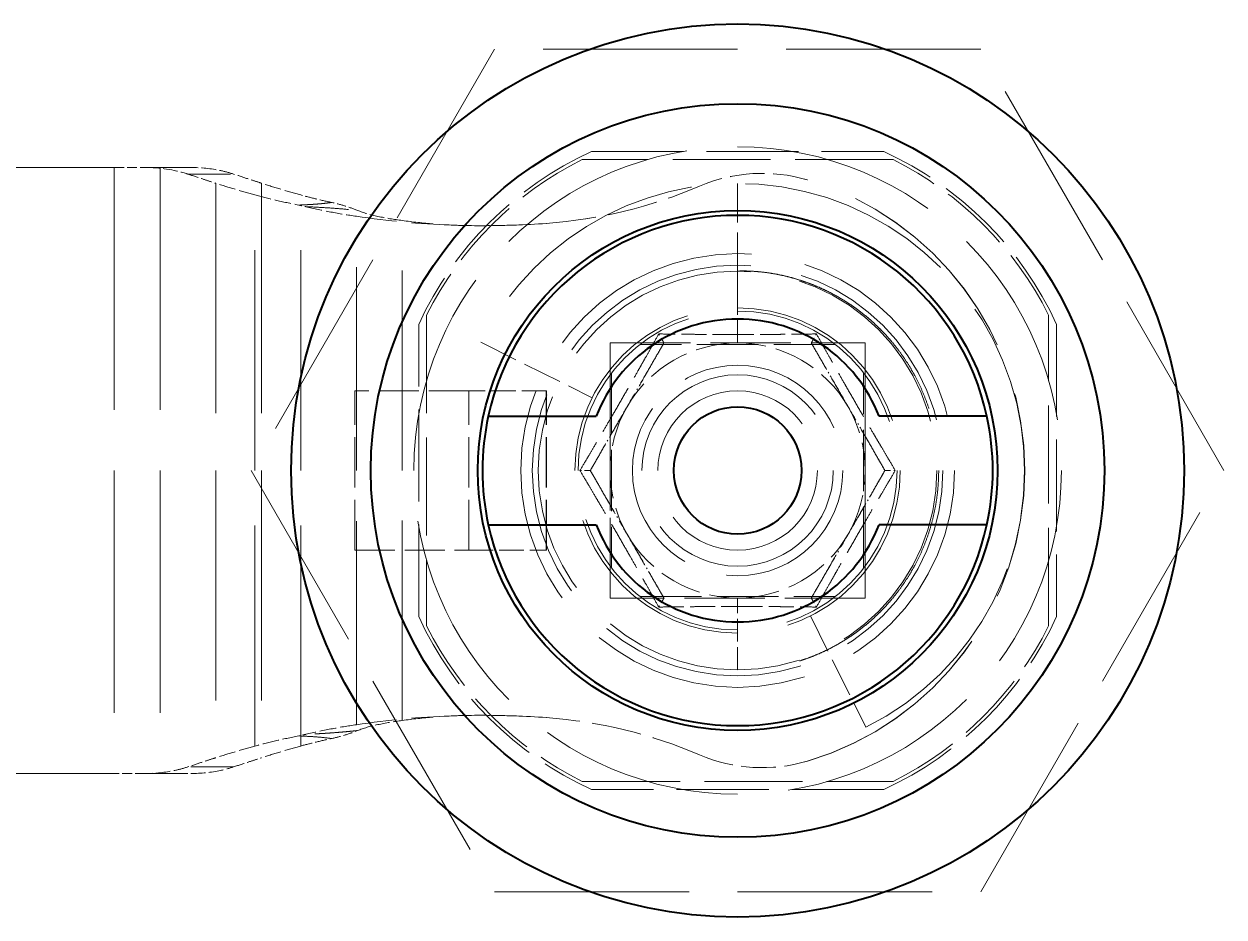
# Model space of a CAD drawing. Header units: millimetres. Extents: x 0 to 2523, y 0 to 1782.
# Drawn here: x 803.21 to 840.83, y 1040.97 to 1068.97 of the extents above; entities that cross this region are included whole.
import ezdxf

# ---------------------------------------------------------------- set-up
doc = ezdxf.new("R2010")
doc.units = ezdxf.units.MM
doc.header["$LTSCALE"] = 3
doc.linetypes.add('DASHED', pattern=[0.2067, 0.1654, -0.0413])
for name, color, linetype, lineweight in [('가려진 것(ISO)', 2, 'DASHED', 18), ('가려진 좁은 것(ISO)', 2, 'DASHED', 18), ('가시적인 것(ISO)', 3, 'Continuous', 40)]:
    doc.layers.add(name, color=color, linetype=linetype, lineweight=lineweight)

msp = doc.modelspace()

# ---------------------------------------------------------------- linework, layer by layer
at = {"layer": '가려진 것(ISO)', "ltscale": 12.296404}
for p, q in [((817.9587, 1068.1801), (810.3337, 1054.9732)), ((833.2087, 1068.1801), (817.9587, 1068.1801)), ((840.8337, 1054.9732), (833.2087, 1068.1801)), ((810.3337, 1054.9732), (817.9587, 1041.7663)), ((833.2087, 1041.7663), (840.8337, 1054.9732)), ((817.9587, 1041.7663), (833.2087, 1041.7663))]:
    msp.add_line(p, q, dxfattribs=at)
at = {"layer": '가려진 것(ISO)', "ltscale": 5.818844}
for p, q in [((821.0012, 1064.9732), (830.1663, 1064.9732)), ((815.5837, 1050.3906), (815.5837, 1059.5558)), ((835.5837, 1059.5558), (835.5837, 1050.3906)), ((830.1663, 1044.9732), (821.0012, 1044.9732))]:
    msp.add_line(p, q, dxfattribs=at)
at = {"layer": '가려진 것(ISO)', "ltscale": 13.266974}
for p, q in [((806.0377, 1064.4732), (789.584, 1064.4732)), ((806.0377, 1045.4732), (789.584, 1045.4732))]:
    msp.add_line(p, q, dxfattribs=at)
at = {"layer": '가려진 것(ISO)', "ltscale": 0.617843}
for p, q in [((806.0377, 1064.4732), (807.0049, 1064.4732)), ((807.0049, 1045.4732), (806.0377, 1045.4732))]:
    msp.add_line(p, q, dxfattribs=at)
at = {"layer": '가려진 것(ISO)', "ltscale": 2.698401}
for p, q in [((808.4402, 1064.4732), (807.0049, 1064.4732)), ((807.0049, 1045.4732), (808.4402, 1045.4732))]:
    msp.add_line(p, q, dxfattribs=at)
at = {"layer": '가려진 것(ISO)', "ltscale": 6.187803}
for p, q in [((830.4569, 1064.7232), (820.7106, 1064.7232)), ((815.8337, 1059.8463), (815.8337, 1050.1001)), ((835.3337, 1050.1001), (835.3337, 1059.8463)), ((820.7106, 1045.2232), (830.4569, 1045.2232))]:
    msp.add_line(p, q, dxfattribs=at)
at = {"layer": '가려진 것(ISO)', "ltscale": 2.539495}
for p, q in [((826.3553, 1064.2898), (826.357, 1064.2898)), ((821.5837, 1058.9732), (821.5854, 1058.9732)), ((821.5837, 1050.9732), (821.5854, 1050.9732)), ((826.3553, 1045.6566), (826.357, 1045.6566))]:
    msp.add_line(p, q, dxfattribs=at)
at = {"layer": '가려진 것(ISO)', "ltscale": 2.476006}
for p, q in [((817.5333, 1058.9969), (821.0218, 1057.2533)), ((827.8638, 1050.4113), (829.6074, 1046.9227))]:
    msp.add_line(p, q, dxfattribs=at)
at = {"layer": '가려진 것(ISO)', "ltscale": 5.079091}
for p, q in [((821.5837, 1050.9732), (821.5837, 1058.9732)), ((821.5854, 1050.9732), (821.5854, 1058.9732)), ((829.5837, 1058.9732), (829.5837, 1050.9732)), ((829.5854, 1058.9732), (829.5854, 1050.9732))]:
    msp.add_line(p, q, dxfattribs=at)
at = {"layer": '가려진 것(ISO)', "ltscale": 5.079092}
for p, q in [((821.5854, 1058.9732), (829.5854, 1058.9732)), ((829.5854, 1050.9732), (821.5854, 1050.9732))]:
    msp.add_line(p, q, dxfattribs=at)
at = {"layer": '가려진 것(ISO)', "ltscale": 3.892509}
for p, q in [((828.6493, 1058.9232), (822.5182, 1058.9232)), ((821.6337, 1058.0387), (821.6337, 1051.9077)), ((829.5337, 1051.9077), (829.5337, 1058.0387)), ((822.5182, 1051.0232), (828.6493, 1051.0232))]:
    msp.add_line(p, q, dxfattribs=at)
at = {"layer": '가려진 것(ISO)', "ltscale": 3.174394}
for p, q in [((813.5854, 1052.4732), (813.5854, 1057.4732)), ((819.5854, 1052.4732), (819.5854, 1057.4732)), ((819.5861, 1052.4732), (819.5861, 1057.4732))]:
    msp.add_line(p, q, dxfattribs=at)
at = {"layer": '가려진 것(ISO)', "ltscale": 2.520347}
for p, q in [((817.1511, 1057.4732), (813.5854, 1057.4732)), ((813.5854, 1052.4732), (817.1511, 1052.4732))]:
    msp.add_line(p, q, dxfattribs=at)
at = {"layer": '가려진 것(ISO)', "ltscale": 1.545837}
for p, q in [((819.5861, 1057.4732), (817.1511, 1057.4732)), ((817.1511, 1052.4732), (819.5861, 1052.4732))]:
    msp.add_line(p, q, dxfattribs=at)
at = {"layer": '가려진 것(ISO)', "ltscale": 12.855655}
msp.add_circle((825.5837, 1054.9732), 10.15, dxfattribs=at)
at = {"layer": '가려진 것(ISO)', "ltscale": 13.780249}
msp.add_circle((825.5837, 1054.9732), 6.8, dxfattribs=at)
at = {"layer": '가려진 것(ISO)', "ltscale": 12.918983}
msp.add_circle((825.5837, 1054.9732), 5.1, dxfattribs=at)
at = {"layer": '가려진 것(ISO)', "ltscale": 12.665669}
for radius in [5, 2.5]:
    msp.add_circle((825.5837, 1054.9732), radius, dxfattribs=at)
at = {"layer": '가려진 것(ISO)', "ltscale": 15.198803}
msp.add_circle((825.5837, 1054.9732), 3, dxfattribs=at)
at = {"layer": '가려진 것(ISO)', "ltscale": 4.968216}
for start, end in [(114.61998, 155.38002), (24.61998, 65.38002), (204.61998, 245.38002), (294.61998, 335.38002)]:
    msp.add_arc((825.5837, 1054.9732), 11, start, end, dxfattribs=at)
at = {"layer": '가려진 것(ISO)', "ltscale": 4.455295}
for start, end in [(116.55631, 153.44369), (26.55631, 63.44369), (206.55631, 243.44369), (296.55631, 333.44369)]:
    msp.add_arc((825.5837, 1054.9732), 10.9, start, end, dxfattribs=at)
at = {"layer": '가려진 것(ISO)', "ltscale": 13.73512}
msp.add_arc((825.5837, 1054.9732), 9, 296.55631, 153.44369, dxfattribs=at)
at = {"layer": '가려진 것(ISO)', "ltscale": 2.659358}
for start, end in [(90, 150), (30, 90), (150, 210), (330, 30), (210, 270), (270, 330)]:
    msp.add_arc((825.5837, 1054.9732), 4, start, end, dxfattribs=at)
at = {"layer": '가려진 것(ISO)', "ltscale": 2.19112}
for centre, major_axis, start_param, end_param in [((826.3553, 1059.2898), (-1.9645, 4.5979), 5.5929275, 6.2831853), ((826.357, 1059.2898), (1.4128, 4.7962), 0, 0.6902579), ((826.3553, 1050.6566), (1.4128, -4.7962), 5.5929273, 6.2831853), ((826.357, 1050.6566), (-1.9645, -4.5979), 0, 0.690258)]:
    msp.add_ellipse(centre, major_axis=major_axis, ratio=0.9999999, start_param=start_param, end_param=end_param, dxfattribs=at)
at = {"layer": '가려진 것(ISO)', "ltscale": 13.117392}
for centre, major_axis, start_param, end_param in [((825.0837, 1054.9732), (0, 9.5), 3.4280583, 5.9967198), ((825.0854, 1054.9732), (0, -9.5), 0.2864657, 2.8551271)]:
    msp.add_ellipse(centre, major_axis=major_axis, ratio=0.9999999, start_param=start_param, end_param=end_param, dxfattribs=at)
at = {"layer": '가려진 것(ISO)', "ltscale": 3.154497}
for centre, major_axis, start_param, end_param in [((818.4971, 1077.6814), (0, -15), 0.0725483, 0.4037923), ((818.4988, 1077.6814), (0, -15), 0.0725482, 0.4037923), ((818.4971, 1032.265), (0, 15), 5.879393, 6.2106371), ((818.4988, 1032.265), (0, 15), 5.879393, 6.2106371)]:
    msp.add_ellipse(centre, major_axis=major_axis, ratio=0.9999999, start_param=start_param, end_param=end_param, dxfattribs=at)
at = {"layer": '가려진 것(ISO)', "ltscale": 0.917555}
msp.add_open_spline([(807.0049, 1064.4732), (807.4675, 1064.4719), (807.9136, 1064.4042), (808.3143, 1064.2774), (808.3303, 1064.2723), (808.3462, 1064.267)], degree=3, knots=[-2.32675333, -2.32675333, -2.32675333, -2.32675333, -2.19233301, -2.19233301, -2.18674205, -2.18674205, -2.18674205, -2.18674205], dxfattribs=at)
at = {"layer": '가려진 것(ISO)', "ltscale": 0.917635}
for points, knots in [([(809.7814, 1064.267), (809.6506, 1064.3098), (809.5155, 1064.347), (809.0766, 1064.4414), (808.7583, 1064.4717), (808.4402, 1064.4732)], [-2.39231706, -2.39231706, -2.39231706, -2.39231706, -2.3486929, -2.3486929, -2.25464695, -2.25464695, -2.25464695, -2.25464695]), ([(808.4402, 1045.4732), (808.7583, 1045.4747), (809.0766, 1045.505), (809.5155, 1045.5993), (809.6506, 1045.6366), (809.7814, 1045.6794)], [-3.84910613, -3.84910613, -3.84910613, -3.84910613, -3.75506018, -3.75506018, -3.71143601, -3.71143601, -3.71143601, -3.71143601])]:
    msp.add_open_spline(points, degree=3, knots=knots, dxfattribs=at)
at = {"layer": '가려진 것(ISO)', "ltscale": 0.690815}
for points, knots in [([(808.3462, 1064.267), (808.5063, 1064.214), (808.6594, 1064.1636), (808.8052, 1064.1159), (808.9225, 1064.0775), (809.0351, 1064.0408), (809.1428, 1064.0057), (809.1688, 1063.9972), (809.1946, 1063.9888), (809.2201, 1063.9805)], [0, 0, 0, 0, 0.5, 0.5, 0.5, 0.9025059, 0.9025059, 0.9025059, 1, 1, 1, 1]), ([(809.2201, 1045.9658), (809.1946, 1045.9576), (809.1688, 1045.9492), (809.1428, 1045.9407), (809.0351, 1045.9056), (808.9225, 1045.8689), (808.8052, 1045.8305), (808.6594, 1045.7827), (808.5063, 1045.7324), (808.3462, 1045.6794)], [0, 0, 0, 0, 0.0974908, 0.0974908, 0.0974908, 0.5, 0.5, 0.5, 1, 1, 1, 1])]:
    msp.add_open_spline(points, degree=3, knots=knots, dxfattribs=at)
at = {"layer": '가려진 것(ISO)', "ltscale": 0.690919}
for points, knots in [([(810.6555, 1063.9805), (810.6296, 1063.9889), (810.6034, 1063.9975), (810.577, 1064.0061), (810.4696, 1064.041), (810.3573, 1064.0776), (810.2403, 1064.1159), (810.0945, 1064.1637), (809.9414, 1064.214), (809.7814, 1064.267)], [0, 0, 0, 0, 0.0988299, 0.0988299, 0.0988299, 0.5, 0.5, 0.5, 1, 1, 1, 1]), ([(809.7814, 1045.6794), (809.9415, 1045.7324), (810.0947, 1045.7828), (810.2405, 1045.8305), (810.3575, 1045.8688), (810.4697, 1045.9054), (810.577, 1045.9403), (810.6034, 1045.9489), (810.6296, 1045.9574), (810.6555, 1045.9658)], [0, 0, 0, 0, 0.5, 0.5, 0.5, 0.9010945, 0.9010945, 0.9010945, 1, 1, 1, 1])]:
    msp.add_open_spline(points, degree=3, knots=knots, dxfattribs=at)
at = {"layer": '가려진 것(ISO)', "ltscale": 1.037947}
for points, knots in [([(810.4493, 1063.6127), (810.2436, 1063.669), (810.0383, 1063.7278), (809.6285, 1063.8504), (809.4241, 1063.9142), (809.2201, 1063.9805)], [-0.16348834, -0.16348834, -0.16348834, -0.16348834, -0.08174464, -0.08174464, -0.000001, -0.000001, -0.000001, -0.000001]), ([(811.8847, 1063.6127), (811.679, 1063.669), (811.4736, 1063.7278), (811.0639, 1063.8504), (810.8594, 1063.9142), (810.6555, 1063.9805)], [-0.16348865, -0.16348865, -0.16348865, -0.16348865, -0.08174478, -0.08174478, -0.000001, -0.000001, -0.000001, -0.000001]), ([(810.4493, 1046.3337), (810.2436, 1046.2774), (810.0383, 1046.2186), (809.6285, 1046.096), (809.4241, 1046.0322), (809.2201, 1045.9658)], [-0.16348834, -0.16348834, -0.16348834, -0.16348834, -0.08174464, -0.08174464, -0.000001, -0.000001, -0.000001, -0.000001]), ([(811.8847, 1046.3337), (811.679, 1046.2774), (811.4736, 1046.2186), (811.0639, 1046.096), (810.8594, 1046.0322), (810.6555, 1045.9658)], [-0.16348865, -0.16348865, -0.16348865, -0.16348865, -0.08174478, -0.08174478, -0.000001, -0.000001, -0.000001, -0.000001])]:
    msp.add_open_spline(points, degree=3, knots=knots, dxfattribs=at)
at = {"layer": '가려진 것(ISO)', "ltscale": 1.033177}
for points, knots in [([(810.4493, 1063.6127), (810.6516, 1063.5573), (810.8668, 1063.503), (811.3254, 1063.3965), (811.5688, 1063.3446), (811.8209, 1063.2953)], [-0.16282276, -0.16282276, -0.16282276, -0.16282276, -0.08246392, -0.08246392, -0.000001, -0.000001, -0.000001, -0.000001]), ([(811.8209, 1046.651), (811.5688, 1046.6018), (811.3255, 1046.5499), (810.8669, 1046.4434), (810.6516, 1046.3891), (810.4493, 1046.3337)], [0.000001, 0.000001, 0.000001, 0.000001, 0.08245258, 0.08245258, 0.16282276, 0.16282276, 0.16282276, 0.16282276])]:
    msp.add_open_spline(points, degree=3, knots=knots, dxfattribs=at)
at = {"layer": '가려진 것(ISO)', "ltscale": 0.156232}
for points, knots in [([(811.8209, 1063.2953), (811.8585, 1063.288), (811.8963, 1063.2801), (811.9719, 1063.2635), (812.0097, 1063.2546), (812.0476, 1063.2453)], [0.000001, 0.000001, 0.000001, 0.000001, 0.012313333, 0.012313333, 0.024625639, 0.024625639, 0.024625639, 0.024625639]), ([(812.0476, 1046.7011), (812.0097, 1046.6917), (811.9719, 1046.6829), (811.8963, 1046.6662), (811.8585, 1046.6584), (811.8209, 1046.651)], [0.000001, 0.000001, 0.000001, 0.000001, 0.01231331, 0.01231331, 0.024625646, 0.024625646, 0.024625646, 0.024625646])]:
    msp.add_open_spline(points, degree=3, knots=knots, dxfattribs=at)
at = {"layer": '가려진 것(ISO)', "ltscale": 0.746982}
msp.add_open_spline([(812.8508, 1063.3784), (812.6733, 1063.4166), (812.5037, 1063.4555), (812.3425, 1063.4946), (812.1813, 1063.5338), (812.0286, 1063.5733), (811.8847, 1063.6127)], degree=3, knots=[0, 0, 0, 0, 0.5, 0.5, 0.5, 1, 1, 1, 1], dxfattribs=at)
at = {"layer": '가려진 것(ISO)', "ltscale": 0.580682}
msp.add_open_spline([(813.6683, 1063.1269), (813.531, 1063.1822), (813.3938, 1063.2307), (813.2573, 1063.2725), (813.1208, 1063.3144), (812.9851, 1063.3496), (812.8508, 1063.3784)], degree=3, knots=[0, 0, 0, 0, 0.5, 0.5, 0.5, 1, 1, 1, 1], dxfattribs=at)
at = {"layer": '가려진 것(ISO)', "ltscale": 1.041271}
for points, knots in [([(812.0476, 1063.2453), (812.3005, 1063.1832), (812.5612, 1063.1281), (813.0921, 1063.0282), (813.3614, 1062.9836), (813.6317, 1062.9435)], [-0.16423316, -0.16423316, -0.16423316, -0.16423316, -0.08209167, -0.08209167, -0.00008865, -0.00008865, -0.00008865, -0.00008865]), ([(813.6317, 1047.0029), (813.3615, 1046.9628), (813.0923, 1046.9182), (812.5614, 1046.8184), (812.3006, 1046.7633), (812.0476, 1046.7011)], [0.00008865, 0.00008865, 0.00008865, 0.00008865, 0.0820562, 0.0820562, 0.16423317, 0.16423317, 0.16423317, 0.16423317])]:
    msp.add_open_spline(points, degree=3, knots=knots, dxfattribs=at)
at = {"layer": '가려진 것(ISO)', "ltscale": 3.790577}
for points in [[(819.5861, 1062.7208), (818.5936, 1062.6487), (817.5977, 1062.6312), (815.6081, 1062.7056), (814.6162, 1062.7975), (813.6317, 1062.9435)], [(819.5861, 1047.2256), (818.5936, 1047.2977), (817.5977, 1047.3152), (815.6081, 1047.2408), (814.6162, 1047.1489), (813.6317, 1047.0029)]]:
    msp.add_open_spline(points, degree=3, knots=[-0.59728772, -0.59728772, -0.59728772, -0.59728772, -0.29865558, -0.29865558, -0.00008864, -0.00008864, -0.00008864, -0.00008864], dxfattribs=at)
at = {"layer": '가려진 것(ISO)', "ltscale": 0.923971}
for points, knots in [([(815.0671, 1062.8111), (814.8106, 1062.8462), (814.5548, 1062.887), (814.0683, 1062.9918), (813.854, 1063.052), (813.6683, 1063.1269)], [0.000001, 0.000001, 0.000001, 0.000001, 0.07765173, 0.07765173, 0.15274647, 0.15274647, 0.15274647, 0.15274647]), ([(813.6683, 1046.8195), (813.8517, 1046.8934), (814.063, 1046.9531), (814.5487, 1047.0584), (814.8076, 1047.0998), (815.0671, 1047.1353)], [-0.15257167, -0.15257167, -0.15257167, -0.15257167, -0.07857682, -0.07857682, -0.000001, -0.000001, -0.000001, -0.000001])]:
    msp.add_open_spline(points, degree=3, knots=knots, dxfattribs=at)
at = {"layer": '가려진 것(ISO)', "ltscale": 2.873697}
for points in [[(819.5844, 1062.7208), (818.9363, 1062.6737), (818.2411, 1062.6531), (817.6556, 1062.6494), (817.0702, 1062.6458), (816.5946, 1062.659), (816.0436, 1062.7045), (815.7293, 1062.7304), (815.3904, 1062.7667), (815.0671, 1062.8111)], [(819.5844, 1047.2256), (818.9363, 1047.2727), (818.2411, 1047.2933), (817.6556, 1047.2969), (817.0702, 1047.3006), (816.5946, 1047.2873), (816.0436, 1047.2419), (815.7293, 1047.216), (815.3904, 1047.1796), (815.0671, 1047.1353)]]:
    msp.add_open_spline(points, degree=3, knots=[0, 0, 0, 0, 0.3890197, 0.3890197, 0.3890197, 0.7780394, 0.7780394, 0.7780394, 1, 1, 1, 1], dxfattribs=at)
at = {"layer": '가려진 것(ISO)', "ltscale": 0.356764}
for points in [[(823.2743, 1058.9732), (823.2744, 1058.9732), (823.2709, 1058.9791), (823.2574, 1059.0025), (823.2469, 1059.0208), (823.2186, 1059.0698), (823.2001, 1059.1018), (823.1591, 1059.1727), (823.1368, 1059.2114), (823.1128, 1059.253), (823.1123, 1059.2538), (823.1118, 1059.2547)], [(827.8931, 1050.9732), (827.8931, 1050.9732), (827.8966, 1050.9672), (827.9101, 1050.9439), (827.9206, 1050.9256), (827.9489, 1050.8766), (827.9674, 1050.8446), (828.0083, 1050.7737), (828.0307, 1050.735), (828.0547, 1050.6934), (828.0552, 1050.6926), (828.0557, 1050.6917)]]:
    msp.add_open_spline(points, degree=3, knots=[0.000007253, 0.000007253, 0.000007253, 0.000007253, 0.012182988, 0.012182988, 0.025541036, 0.025541036, 0.040859243, 0.040859243, 0.055840117, 0.055840117, 0.056151409, 0.056151409, 0.056151409, 0.056151409], dxfattribs=at)
at = {"layer": '가려진 것(ISO)', "ltscale": 0.356759}
for points, knots in [([(827.8931, 1058.9732), (827.8931, 1058.9732), (827.8966, 1058.9791), (827.9101, 1059.0025), (827.9206, 1059.0208), (827.9489, 1059.0698), (827.9674, 1059.1018), (828.0083, 1059.1727), (828.0307, 1059.2114), (828.0547, 1059.253), (828.0552, 1059.2538), (828.0557, 1059.2547)], [-0.056046369, -0.056046369, -0.056046369, -0.056046369, -0.043826559, -0.043826559, -0.030415995, -0.030415995, -0.015038694, -0.015038694, 0, 0, 0.000312487, 0.000312487, 0.000312487, 0.000312487]), ([(823.2743, 1050.9732), (823.2744, 1050.9732), (823.2709, 1050.9672), (823.2574, 1050.9439), (823.2469, 1050.9256), (823.2186, 1050.8766), (823.2001, 1050.8446), (823.1591, 1050.7737), (823.1368, 1050.735), (823.1128, 1050.6934), (823.1123, 1050.6926), (823.1118, 1050.6917)], [-0.056046371, -0.056046371, -0.056046371, -0.056046371, -0.043826559, -0.043826559, -0.030415995, -0.030415995, -0.015038694, -0.015038694, 0, 0, 0.000312487, 0.000312487, 0.000312487, 0.000312487])]:
    msp.add_open_spline(points, degree=3, knots=knots, dxfattribs=at)
at = {"layer": '가려진 것(ISO)', "ltscale": 2.94755}
for points in [[(823.2743, 1058.9732), (823.1957, 1058.8369), (823.1121, 1058.6922), (823.0226, 1058.5372), (822.9332, 1058.3823), (822.8378, 1058.2171), (822.7392, 1058.0463), (822.6405, 1057.8754), (822.5386, 1057.6989), (822.4348, 1057.5191), (822.331, 1057.3393), (822.2253, 1057.1562), (822.1196, 1056.9732), (822.014, 1056.7902), (821.9083, 1056.6071), (821.8045, 1056.4273), (821.7007, 1056.2475), (821.5987, 1056.071), (821.5001, 1055.9001), (821.4014, 1055.7292), (821.3061, 1055.5641), (821.2166, 1055.4091), (821.1272, 1055.2542), (821.0436, 1055.1095), (820.965, 1054.9732)], [(827.8932, 1050.9732), (827.9718, 1051.1094), (828.0554, 1051.2542), (828.1448, 1051.4091), (828.2343, 1051.5641), (828.3296, 1051.7292), (828.4283, 1051.9001), (828.5269, 1052.071), (828.6289, 1052.2475), (828.7327, 1052.4273), (828.8365, 1052.6071), (828.9422, 1052.7902), (829.0478, 1052.9732), (829.1535, 1053.1562), (829.2592, 1053.3393), (829.363, 1053.5191), (829.4668, 1053.6989), (829.5688, 1053.8754), (829.6674, 1054.0463), (829.766, 1054.2171), (829.8614, 1054.3823), (829.9509, 1054.5372), (830.0403, 1054.6922), (830.1239, 1054.8369), (830.2025, 1054.9732)]]:
    msp.add_open_spline(points, degree=3, knots=[0, 0, 0, 0, 0.125, 0.125, 0.125, 0.25, 0.25, 0.25, 0.375, 0.375, 0.375, 0.5, 0.5, 0.5, 0.625, 0.625, 0.625, 0.75, 0.75, 0.75, 0.875, 0.875, 0.875, 1, 1, 1, 1], dxfattribs=at)
at = {"layer": '가려진 것(ISO)', "ltscale": 0.319888}
for points in [[(823.2743, 1058.9732), (823.1915, 1058.8297), (823.1085, 1058.6859), (823.0253, 1058.5418)], [(827.8931, 1050.9732), (827.976, 1051.1166), (828.059, 1051.2604), (828.1422, 1051.4046)]]:
    msp.add_open_spline(points, degree=3, dxfattribs=at)
at = {"layer": '가려진 것(ISO)', "ltscale": 0.319816}
for points in [[(828.1421, 1058.5419), (828.059, 1058.686), (827.9759, 1058.8298), (827.8931, 1058.9732)], [(823.0254, 1051.4045), (823.1085, 1051.2604), (823.1915, 1051.1166), (823.2743, 1050.9732)]]:
    msp.add_open_spline(points, degree=3, dxfattribs=at)
at = {"layer": '가려진 것(ISO)', "ltscale": 2.947551}
for points in [[(830.2025, 1054.9732), (830.1239, 1055.1095), (830.0403, 1055.2542), (829.9509, 1055.4091), (829.8614, 1055.5641), (829.766, 1055.7292), (829.6674, 1055.9001), (829.5688, 1056.071), (829.4668, 1056.2475), (829.363, 1056.4273), (829.2592, 1056.6071), (829.1535, 1056.7902), (829.0478, 1056.9732), (828.9422, 1057.1562), (828.8365, 1057.3393), (828.7327, 1057.5191), (828.6289, 1057.6989), (828.5269, 1057.8754), (828.4283, 1058.0463), (828.3296, 1058.2171), (828.2343, 1058.3823), (828.1448, 1058.5372), (828.0554, 1058.6922), (827.9718, 1058.8369), (827.8932, 1058.9732)], [(820.965, 1054.9732), (821.0436, 1054.8369), (821.1272, 1054.6922), (821.2166, 1054.5372), (821.3061, 1054.3823), (821.4014, 1054.2171), (821.5001, 1054.0463), (821.5987, 1053.8754), (821.7007, 1053.6989), (821.8045, 1053.5191), (821.9083, 1053.3393), (822.014, 1053.1562), (822.1196, 1052.9732), (822.2253, 1052.7902), (822.331, 1052.6071), (822.4348, 1052.4273), (822.5386, 1052.2475), (822.6405, 1052.071), (822.7392, 1051.9001), (822.8378, 1051.7292), (822.9332, 1051.5641), (823.0226, 1051.4091), (823.1121, 1051.2542), (823.1957, 1051.1094), (823.2743, 1050.9732)]]:
    msp.add_open_spline(points, degree=3, knots=[0, 0, 0, 0, 0.125, 0.125, 0.125, 0.25, 0.25, 0.25, 0.375, 0.375, 0.375, 0.5, 0.5, 0.5, 0.625, 0.625, 0.625, 0.75, 0.75, 0.75, 0.875, 0.875, 0.875, 1, 1, 1, 1], dxfattribs=at)
at = {"layer": '가려진 것(ISO)', "ltscale": 0.413316}
for points in [[(822.7471, 1058.06), (822.6391, 1057.873), (822.5309, 1057.6855), (822.4225, 1057.4977)], [(828.4204, 1051.8864), (828.5283, 1052.0734), (828.6366, 1052.2609), (828.745, 1052.4486)]]:
    msp.add_open_spline(points, degree=3, dxfattribs=at)
at = {"layer": '가려진 것(ISO)', "ltscale": 0.413627}
for points in [[(828.7451, 1057.4976), (828.6366, 1057.6854), (828.5283, 1057.8731), (828.4202, 1058.0603)], [(822.4224, 1052.4488), (822.5309, 1052.2609), (822.6392, 1052.0733), (822.7473, 1051.8861)]]:
    msp.add_open_spline(points, degree=3, dxfattribs=at)
at = {"layer": '가려진 것(ISO)', "ltscale": 0.410559}
for points in [[(821.8158, 1056.447), (821.7082, 1056.2605), (821.6006, 1056.0743), (821.4934, 1055.8885)], [(829.3516, 1053.4994), (829.4593, 1053.6859), (829.5668, 1053.8721), (829.6741, 1054.0579)]]:
    msp.add_open_spline(points, degree=3, dxfattribs=at)
at = {"layer": '가려진 것(ISO)', "ltscale": 0.41055}
for points in [[(829.6741, 1055.8885), (829.5669, 1056.0743), (829.4593, 1056.2605), (829.3517, 1056.447)], [(821.4934, 1054.0579), (821.6006, 1053.8721), (821.7082, 1053.6859), (821.8158, 1053.4994)]]:
    msp.add_open_spline(points, degree=3, dxfattribs=at)
at = {"layer": '가려진 것(ISO)', "ltscale": 0.320456}
for points in [[(821.2144, 1055.4053), (821.1311, 1055.261), (821.0479, 1055.1169), (820.9649, 1054.9732)], [(830.2025, 1054.9732), (830.1196, 1055.1169), (830.0364, 1055.261), (829.9531, 1055.4053)], [(820.9649, 1054.9732), (821.0479, 1054.8295), (821.1311, 1054.6854), (821.2144, 1054.5411)], [(829.9531, 1054.5411), (830.0364, 1054.6854), (830.1196, 1054.8295), (830.2025, 1054.9732)]]:
    msp.add_open_spline(points, degree=3, dxfattribs=at)
at = {"layer": '가려진 것(ISO)', "ltscale": 0.356819}
for points, knots in [([(820.9649, 1054.9732), (820.965, 1054.9732), (820.9581, 1054.9732), (820.9312, 1054.9732), (820.9101, 1054.9732), (820.8534, 1054.9732), (820.8165, 1054.9732), (820.7346, 1054.9732), (820.6899, 1054.9732), (820.6419, 1054.9732), (820.6409, 1054.9732), (820.6399, 1054.9732)], [-0.056055776, -0.056055776, -0.056055776, -0.056055776, -0.043849048, -0.043849048, -0.030415241, -0.030415241, -0.015046721, -0.015046721, 0, 0, 0.000314742, 0.000314742, 0.000314742, 0.000314742]), ([(830.2025, 1054.9732), (830.2025, 1054.9732), (830.2094, 1054.9732), (830.2363, 1054.9732), (830.2574, 1054.9732), (830.3141, 1054.9732), (830.351, 1054.9732), (830.4329, 1054.9732), (830.4776, 1054.9732), (830.5256, 1054.9732), (830.5266, 1054.9732), (830.5276, 1054.9732)], [-0.056055727, -0.056055727, -0.056055727, -0.056055727, -0.043846592, -0.043846592, -0.030415241, -0.030415241, -0.015046721, -0.015046721, 0, 0, 0.000314742, 0.000314742, 0.000314742, 0.000314742])]:
    msp.add_open_spline(points, degree=3, knots=knots, dxfattribs=at)
at = {"layer": '가려진 것(ISO)', "ltscale": 0.580681}
msp.add_open_spline([(812.8508, 1046.5679), (812.9846, 1046.5967), (813.12, 1046.6318), (813.2565, 1046.6736), (813.393, 1046.7154), (813.5305, 1046.764), (813.6683, 1046.8195)], degree=3, knots=[0, 0, 0, 0, 0.5, 0.5, 0.5, 1, 1, 1, 1], dxfattribs=at)
at = {"layer": '가려진 것(ISO)', "ltscale": 0.746983}
msp.add_open_spline([(811.8847, 1046.3337), (812.0285, 1046.3731), (812.1812, 1046.4125), (812.3423, 1046.4517), (812.5035, 1046.4909), (812.6732, 1046.5298), (812.8508, 1046.5679)], degree=3, knots=[0, 0, 0, 0, 0.5, 0.5, 0.5, 1, 1, 1, 1], dxfattribs=at)
at = {"layer": '가려진 것(ISO)', "ltscale": 0.917664}
msp.add_open_spline([(808.3462, 1045.6794), (808.2154, 1045.6366), (808.0803, 1045.5994), (807.6414, 1045.505), (807.3231, 1045.4747), (807.0049, 1045.4732)], degree=3, knots=[3.71149206, 3.71149206, 3.71149206, 3.71149206, 3.75511823, 3.75511823, 3.84916664, 3.84916664, 3.84916664, 3.84916664], dxfattribs=at)
at = {"layer": '가려진 좁은 것(ISO)', "ltscale": 15.320109}
for p, q in [((806.0377, 1064.4732), (806.0377, 1045.4732)), ((807.4731, 1064.4732), (807.4731, 1045.4732))]:
    msp.add_line(p, q, dxfattribs=at)
at = {"layer": '가려진 좁은 것(ISO)', "ltscale": 2.698427}
for p, q in [((808.3462, 1064.267), (809.7814, 1064.267)), ((809.7814, 1045.6794), (808.3462, 1045.6794))]:
    msp.add_line(p, q, dxfattribs=at)
at = {"layer": '가려진 좁은 것(ISO)', "ltscale": 2.539495}
for p, q in [((827.7681, 1064.0861), (827.7698, 1064.0861)), ((824.3907, 1063.8877), (824.3924, 1063.8877)), ((819.5861, 1062.7208), (819.5844, 1062.7208)), ((819.5861, 1047.2256), (819.5844, 1047.2256)), ((824.3907, 1046.0587), (824.3924, 1046.0587)), ((827.7681, 1045.8603), (827.7698, 1045.8603))]:
    msp.add_line(p, q, dxfattribs=at)
at = {"layer": '가려진 좁은 것(ISO)', "ltscale": 14.52563}
msp.add_line((809.2201, 1063.9805), (809.2201, 1045.9658), dxfattribs=at)
at = {"layer": '가려진 좁은 것(ISO)', "ltscale": 14.525633}
msp.add_line((810.6555, 1063.9805), (810.6555, 1045.9658), dxfattribs=at)
at = {"layer": '가려진 좁은 것(ISO)', "ltscale": 2.476006}
msp.add_line((825.5846, 1063.9732), (825.5846, 1060.0732), dxfattribs=at)
at = {"layer": '가려진 좁은 것(ISO)', "ltscale": 13.932405}
msp.add_line((810.4493, 1046.3337), (810.4493, 1063.6127), dxfattribs=at)
at = {"layer": '가려진 좁은 것(ISO)', "ltscale": 13.932404}
msp.add_line((811.8847, 1046.3337), (811.8847, 1063.6127), dxfattribs=at)
at = {"layer": '가려진 좁은 것(ISO)', "ltscale": 12.853303}
msp.add_line((813.6317, 1047.0029), (813.6317, 1062.9435), dxfattribs=at)
at = {"layer": '가려진 좁은 것(ISO)', "ltscale": 12.639679}
msp.add_line((815.0671, 1047.1353), (815.0671, 1062.8111), dxfattribs=at)
at = {"layer": '가려진 좁은 것(ISO)', "ltscale": 1.428422}
for p, q in [((825.5837, 1058.9732), (825.5837, 1061.2232)), ((825.5837, 1048.7232), (825.5837, 1050.9732))]:
    msp.add_line(p, q, dxfattribs=at)
at = {"layer": '가려진 좁은 것(ISO)', "ltscale": 0.31017}
for p, q in [((825.5837, 1059.2364), (825.5837, 1058.9732)), ((825.5837, 1050.71), (825.5837, 1050.9732))]:
    msp.add_line(p, q, dxfattribs=at)
at = {"layer": '가려진 좁은 것(ISO)', "ltscale": 5.079091}
msp.add_line((829.5837, 1050.9732), (829.5837, 1058.9732), dxfattribs=at)
at = {"layer": '가려진 좁은 것(ISO)', "ltscale": 0.12796}
for p, q in [((821.5854, 1057.9755), (821.5854, 1057.9753)), ((821.5854, 1051.971), (821.5854, 1051.9709))]:
    msp.add_line(p, q, dxfattribs=at)
at = {"layer": '가려진 좁은 것(ISO)', "ltscale": 3.812028}
msp.add_line((821.5854, 1057.9753), (821.5854, 1051.971), dxfattribs=at)
at = {"layer": '가려진 좁은 것(ISO)', "ltscale": 0.125799}
for p, q in [((829.5854, 1057.971), (829.5854, 1057.9709)), ((829.5854, 1051.9755), (829.5854, 1051.9753))]:
    msp.add_line(p, q, dxfattribs=at)
at = {"layer": '가려진 좁은 것(ISO)', "ltscale": 3.806553}
msp.add_line((829.5854, 1051.9753), (829.5854, 1057.971), dxfattribs=at)
at = {"layer": '가려진 좁은 것(ISO)', "ltscale": 3.174394}
msp.add_line((817.1511, 1052.4732), (817.1511, 1057.4732), dxfattribs=at)
at = {"layer": '가려진 좁은 것(ISO)', "ltscale": 13.046878}
msp.add_circle((825.5837, 1054.9732), 6.4381, dxfattribs=at)
at = {"layer": '가려진 좁은 것(ISO)', "ltscale": 12.665669}
msp.add_circle((825.5837, 1054.9732), 6.25, dxfattribs=at)
at = {"layer": '가려진 좁은 것(ISO)', "ltscale": 11.145789}
msp.add_circle((825.5837, 1054.9732), 3.3, dxfattribs=at)
at = {"layer": '가려진 좁은 것(ISO)', "ltscale": 2.734044}
for points, knots in [([(812.8508, 1063.3784), (812.8289, 1063.375), (812.8065, 1063.3717), (812.7834, 1063.3685), (812.7411, 1063.3626), (812.6968, 1063.357), (812.6503, 1063.3518), (812.6221, 1063.3486), (812.5931, 1063.3455), (812.5634, 1063.3426), (812.5504, 1063.3413), (812.5373, 1063.34), (812.524, 1063.3388), (812.4856, 1063.3352), (812.446, 1063.3318), (812.4053, 1063.3285), (812.3691, 1063.3257), (812.332, 1063.3229), (812.294, 1063.3203), (812.2692, 1063.3186), (812.244, 1063.3169), (812.2185, 1063.3153), (812.2091, 1063.3148), (812.1998, 1063.3142), (812.1903, 1063.3136), (812.1588, 1063.3117), (812.1267, 1063.3099), (812.0941, 1063.3081), (812.0649, 1063.3065), (812.0352, 1063.305), (812.0052, 1063.3035), (811.9781, 1063.3022), (811.9508, 1063.3009), (811.9231, 1063.2997), (811.8981, 1063.2986), (811.8729, 1063.2975), (811.8474, 1063.2964), (811.8386, 1063.2961), (811.8298, 1063.2957), (811.8209, 1063.2953)], [0, 0, 0, 0, 0.0844545, 0.0844545, 0.0844545, 0.2392845, 0.2392845, 0.2392845, 0.3333333, 0.3333333, 0.3333333, 0.3743632, 0.3743632, 0.3743632, 0.4929223, 0.4929223, 0.4929223, 0.5980553, 0.5980553, 0.5980553, 0.6666667, 0.6666667, 0.6666667, 0.6917173, 0.6917173, 0.6917173, 0.7754928, 0.7754928, 0.7754928, 0.8505712, 0.8505712, 0.8505712, 0.9180518, 0.9180518, 0.9180518, 0.9789633, 0.9789633, 0.9789633, 1, 1, 1, 1]), ([(811.8209, 1046.651), (811.9613, 1046.6454), (812.0943, 1046.6388), (812.2183, 1046.631), (812.3424, 1046.6233), (812.4577, 1046.6143), (812.5631, 1046.6038), (812.6686, 1046.5934), (812.7644, 1046.5814), (812.8508, 1046.5679)], [0, 0, 0, 0, 0.3333333, 0.3333333, 0.3333333, 0.6666667, 0.6666667, 0.6666667, 1, 1, 1, 1])]:
    msp.add_open_spline(points, degree=3, knots=knots, dxfattribs=at)
at = {"layer": '가려진 좁은 것(ISO)', "ltscale": 2.707696}
for points, knots in [([(812.0476, 1063.2453), (812.2404, 1063.2374), (812.4321, 1063.2278), (812.6198, 1063.2161), (812.8075, 1063.2045), (812.9913, 1063.1907), (813.1674, 1063.1755), (813.3435, 1063.1602), (813.5119, 1063.1435), (813.6683, 1063.1269)], [0, 0, 0, 0, 0.3333333, 0.3333333, 0.3333333, 0.6666667, 0.6666667, 0.6666667, 1, 1, 1, 1]), ([(813.6683, 1046.8195), (813.6433, 1046.8168), (813.618, 1046.8142), (813.5924, 1046.8115), (813.5332, 1046.8054), (813.4724, 1046.7992), (813.4103, 1046.7932), (813.349, 1046.7873), (813.2864, 1046.7814), (813.2227, 1046.7758), (813.2044, 1046.7741), (813.186, 1046.7725), (813.1675, 1046.7709), (813.1226, 1046.767), (813.0772, 1046.7632), (813.0314, 1046.7596), (812.9698, 1046.7546), (812.9075, 1046.7498), (812.8445, 1046.7453), (812.7883, 1046.7413), (812.7317, 1046.7374), (812.6747, 1046.7337), (812.6565, 1046.7325), (812.6382, 1046.7314), (812.6199, 1046.7302), (812.5885, 1046.7283), (812.5571, 1046.7264), (812.5255, 1046.7246), (812.4817, 1046.722), (812.4376, 1046.7196), (812.3935, 1046.7172), (812.3544, 1046.7152), (812.3151, 1046.7132), (812.2758, 1046.7113), (812.2408, 1046.7096), (812.2056, 1046.7079), (812.1705, 1046.7063), (812.139, 1046.7049), (812.1075, 1046.7036), (812.076, 1046.7022), (812.0665, 1046.7018), (812.0571, 1046.7015), (812.0476, 1046.7011)], [0, 0, 0, 0, 0.0532858, 0.0532858, 0.0532858, 0.1766136, 0.1766136, 0.1766136, 0.2983371, 0.2983371, 0.2983371, 0.3333333, 0.3333333, 0.3333333, 0.4182823, 0.4182823, 0.4182823, 0.5324802, 0.5324802, 0.5324802, 0.6341594, 0.6341594, 0.6341594, 0.6666667, 0.6666667, 0.6666667, 0.7223421, 0.7223421, 0.7223421, 0.7996501, 0.7996501, 0.7996501, 0.8681126, 0.8681126, 0.8681126, 0.9291059, 0.9291059, 0.9291059, 0.9836748, 0.9836748, 0.9836748, 1, 1, 1, 1])]:
    msp.add_open_spline(points, degree=3, knots=knots, dxfattribs=at)
at = {"layer": '가려진 좁은 것(ISO)', "ltscale": 0.001011}
msp.add_open_spline([(821.4718, 1062.9789), (821.4718, 1062.9789), (821.4718, 1062.9789), (821.4718, 1062.9789)], degree=3, dxfattribs=at)
at = {"layer": '가려진 좁은 것(ISO)', "ltscale": 15.938072}
msp.add_open_spline([(825.5837, 1061.2232), (825.5837, 1061.2232), (825.5837, 1061.2232), (825.5838, 1061.2233), (825.5838, 1061.2233), (825.5838, 1061.2234), (825.5839, 1061.2235), (825.5843, 1061.2237), (825.5846, 1061.2239), (825.5854, 1061.2241), (825.5857, 1061.2242), (825.5881, 1061.2247), (825.5904, 1061.225), (825.5949, 1061.2255), (825.5972, 1061.2257), (825.6042, 1061.2263), (825.6089, 1061.2266), (825.6274, 1061.2277), (825.642, 1061.2282), (825.6718, 1061.229), (825.6869, 1061.2293), (825.7329, 1061.2299), (825.7642, 1061.2299), (825.8583, 1061.2289), (825.9211, 1061.227), (826.0717, 1061.2201), (826.1697, 1061.2132), (826.3699, 1061.1937), (826.472, 1061.1812), (826.6754, 1061.1509), (826.7768, 1061.1332), (826.974, 1061.0936), (827.0699, 1061.0718), (827.2432, 1061.0284), (827.3272, 1061.0055), (827.4969, 1060.9553), (827.5826, 1060.9279), (827.7546, 1060.8687), (827.8409, 1060.8369), (828.0128, 1060.7692), (828.0984, 1060.7332), (828.268, 1060.6574), (828.352, 1060.6176), (828.5172, 1060.5347), (828.5984, 1060.4916), (828.7572, 1060.403), (828.8348, 1060.3574), (828.9855, 1060.2645), (829.0586, 1060.2173), (829.1851, 1060.1319), (829.2419, 1060.0922), (829.3561, 1060.0094), (829.4134, 1059.9664), (829.5279, 1059.8773), (829.5849, 1059.8313), (829.698, 1059.7367), (829.754, 1059.6881), (829.8642, 1059.5891), (829.9185, 1059.5386), (830.0246, 1059.4362), (830.0764, 1059.3844), (830.1772, 1059.2801), (830.2261, 1059.2276), (830.3205, 1059.1229), (830.3661, 1059.0707), (830.4737, 1058.9432), (830.539, 1058.8621), (830.6681, 1058.6927), (830.7319, 1058.6045), (830.8548, 1058.4247), (830.9139, 1058.3332), (831.0248, 1058.1514), (831.0767, 1058.0612), (831.1831, 1057.8657), (831.2402, 1057.7532), (831.3489, 1057.5214), (831.4005, 1057.4021), (831.497, 1057.1579), (831.5419, 1057.0331), (831.6239, 1056.7797), (831.6611, 1056.6511), (831.727, 1056.3918), (831.7559, 1056.2611), (831.805, 1055.9993), (831.8252, 1055.8683), (831.8572, 1055.6077), (831.869, 1055.4782), (831.8843, 1055.2226), (831.888, 1055.0965), (831.888, 1054.9732), (831.888, 1054.8499), (831.8843, 1054.7238), (831.869, 1054.4682), (831.8572, 1054.3387), (831.8252, 1054.0781), (831.805, 1053.9471), (831.7559, 1053.6853), (831.727, 1053.5545), (831.6611, 1053.2953), (831.6239, 1053.1667), (831.5419, 1052.9133), (831.497, 1052.7885), (831.4005, 1052.5443), (831.3489, 1052.425), (831.2402, 1052.1931), (831.1831, 1052.0807), (831.0767, 1051.8852), (831.0248, 1051.795), (830.9139, 1051.6132), (830.8548, 1051.5217), (830.7319, 1051.3419), (830.6681, 1051.2537), (830.539, 1051.0843), (830.4737, 1051.0032), (830.3661, 1050.8757), (830.3205, 1050.8234), (830.2261, 1050.7187), (830.1772, 1050.6663), (830.0764, 1050.562), (830.0246, 1050.5102), (829.9185, 1050.4078), (829.8642, 1050.3573), (829.754, 1050.2583), (829.698, 1050.2097), (829.5849, 1050.1151), (829.5279, 1050.0691), (829.4134, 1049.98), (829.3561, 1049.937), (829.2419, 1049.8542), (829.1851, 1049.8145), (829.0586, 1049.7291), (828.9855, 1049.6818), (828.8348, 1049.589), (828.7572, 1049.5434), (828.5984, 1049.4547), (828.5172, 1049.4117), (828.352, 1049.3288), (828.268, 1049.289), (828.0984, 1049.2132), (828.0128, 1049.1772), (827.8409, 1049.1094), (827.7546, 1049.0776), (827.5826, 1049.0185), (827.4969, 1048.9911), (827.3272, 1048.9409), (827.2432, 1048.918), (827.0699, 1048.8746), (826.974, 1048.8528), (826.7768, 1048.8132), (826.6754, 1048.7954), (826.472, 1048.7652), (826.3699, 1048.7526), (826.1697, 1048.7332), (826.0717, 1048.7263), (825.9211, 1048.7194), (825.8583, 1048.7175), (825.7642, 1048.7165), (825.7329, 1048.7165), (825.6869, 1048.7171), (825.6718, 1048.7173), (825.642, 1048.7182), (825.6274, 1048.7187), (825.6089, 1048.7198), (825.6042, 1048.7201), (825.5972, 1048.7207), (825.5949, 1048.7209), (825.5904, 1048.7214), (825.5881, 1048.7217), (825.5857, 1048.7222), (825.5854, 1048.7223), (825.5846, 1048.7225), (825.5843, 1048.7226), (825.5839, 1048.7229), (825.5838, 1048.723), (825.5838, 1048.7231), (825.5838, 1048.7231), (825.5837, 1048.7231), (825.5837, 1048.7232), (825.5837, 1048.7232)], degree=3, knots=[2.7682585, 2.7682585, 2.7682585, 2.7682585, 2.7682654, 2.7682654, 2.7682736, 2.7682736, 2.768302, 2.768302, 2.768405, 2.768405, 2.7685079, 2.7685079, 2.7691488, 2.7691488, 2.7697897, 2.7697897, 2.7710714, 2.7710714, 2.7753516, 2.7753516, 2.7796319, 2.7796319, 2.7881924, 2.7881924, 2.8053134, 2.8053134, 2.8334237, 2.8334237, 2.861534, 2.861534, 2.8896444, 2.8896444, 2.9177547, 2.9177547, 2.9432586, 2.9432586, 2.9687626, 2.9687626, 2.9942666, 2.9942666, 3.0197705, 3.0197705, 3.0452745, 3.0452745, 3.0707784, 3.0707784, 3.0962824, 3.0962824, 3.1217864, 3.1217864, 3.142083, 3.142083, 3.1623796, 3.1623796, 3.1826762, 3.1826762, 3.2029728, 3.2029728, 3.2232694, 3.2232694, 3.243566, 3.243566, 3.2638626, 3.2638626, 3.2841593, 3.2841593, 3.3139229, 3.3139229, 3.3436866, 3.3436866, 3.3734502, 3.3734502, 3.4032139, 3.4032139, 3.4402162, 3.4402162, 3.4772185, 3.4772185, 3.5142208, 3.5142208, 3.5512231, 3.5512231, 3.5882254, 3.5882254, 3.6252277, 3.6252277, 3.66223, 3.66223, 3.6992323, 3.6992323, 3.6992323, 3.7362346, 3.7362346, 3.7732369, 3.7732369, 3.8102392, 3.8102392, 3.8472415, 3.8472415, 3.8842438, 3.8842438, 3.9212461, 3.9212461, 3.9582484, 3.9582484, 3.9952507, 3.9952507, 4.0250143, 4.0250143, 4.054778, 4.054778, 4.0845417, 4.0845417, 4.1143053, 4.1143053, 4.1346019, 4.1346019, 4.1548985, 4.1548985, 4.1751951, 4.1751951, 4.1954918, 4.1954918, 4.2157884, 4.2157884, 4.236085, 4.236085, 4.2563816, 4.2563816, 4.2766782, 4.2766782, 4.3021822, 4.3021822, 4.3276861, 4.3276861, 4.3531901, 4.3531901, 4.378694, 4.378694, 4.404198, 4.404198, 4.429702, 4.429702, 4.4552059, 4.4552059, 4.4807099, 4.4807099, 4.5088202, 4.5088202, 4.5369305, 4.5369305, 4.5650409, 4.5650409, 4.5931512, 4.5931512, 4.6102722, 4.6102722, 4.6188327, 4.6188327, 4.6231129, 4.6231129, 4.6273932, 4.6273932, 4.6286749, 4.6286749, 4.6293158, 4.6293158, 4.6299566, 4.6299566, 4.6300596, 4.6300596, 4.6301625, 4.6301625, 4.6301909, 4.6301909, 4.6301992, 4.6301992, 4.6302061, 4.6302061, 4.6302061, 4.6302061], dxfattribs=at)
at = {"layer": '가려진 좁은 것(ISO)', "ltscale": 3.159124}
for points, knots in [([(823.1118, 1059.2547), (823.0463, 1059.1381), (822.9764, 1059.0136), (822.9012, 1058.8801), (822.8866, 1058.854), (822.8717, 1058.8276), (822.8567, 1058.8009), (822.8035, 1058.7063), (822.7477, 1058.6074), (822.69, 1058.5051), (822.6476, 1058.43), (822.6042, 1058.3531), (822.5599, 1058.2749), (822.5219, 1058.2077), (822.4833, 1058.1395), (822.4442, 1058.0705), (822.3756, 1057.9496), (822.3054, 1057.8262), (822.2341, 1057.7012), (822.2143, 1057.6666), (822.1945, 1057.6319), (822.1745, 1057.5971), (822.0815, 1057.4343), (821.9868, 1057.2694), (821.8917, 1057.1048), (821.7966, 1056.9401), (821.7012, 1056.7757), (821.6068, 1056.6137), (821.5866, 1056.579), (821.5664, 1056.5445), (821.5463, 1056.5101), (821.4738, 1056.3858), (821.402, 1056.2633), (821.3316, 1056.1435), (821.2914, 1056.0751), (821.2517, 1056.0075), (821.2125, 1055.941), (821.1669, 1055.8636), (821.122, 1055.7875), (821.0782, 1055.7133), (821.0184, 1055.6122), (820.9606, 1055.5144), (820.9053, 1055.4211), (820.8897, 1055.3946), (820.8743, 1055.3686), (820.8591, 1055.3429), (820.7809, 1055.211), (820.7081, 1055.0882), (820.6399, 1054.9732)], [0.00000232, 0.00000232, 0.00000232, 0.00000232, 0.10460482, 0.10460482, 0.10460482, 0.125, 0.125, 0.125, 0.19708955, 0.19708955, 0.19708955, 0.25, 0.25, 0.25, 0.29543023, 0.29543023, 0.29543023, 0.375, 0.375, 0.375, 0.39704146, 0.39704146, 0.39704146, 0.5, 0.5, 0.5, 0.60295854, 0.60295854, 0.60295854, 0.625, 0.625, 0.625, 0.70456977, 0.70456977, 0.70456977, 0.75, 0.75, 0.75, 0.80291045, 0.80291045, 0.80291045, 0.875, 0.875, 0.875, 0.89539518, 0.89539518, 0.89539518, 0.99999751, 0.99999751, 0.99999751, 0.99999751]), ([(830.5276, 1054.9732), (830.4594, 1055.0882), (830.3866, 1055.211), (830.3084, 1055.3429), (830.2932, 1055.3686), (830.2778, 1055.3946), (830.2621, 1055.4211), (830.2069, 1055.5144), (830.1491, 1055.6122), (830.0893, 1055.7133), (830.0455, 1055.7875), (830.0006, 1055.8636), (829.955, 1055.941), (829.9158, 1056.0075), (829.8761, 1056.0751), (829.8359, 1056.1435), (829.7655, 1056.2633), (829.6937, 1056.3858), (829.6211, 1056.5101), (829.601, 1056.5445), (829.5809, 1056.579), (829.5607, 1056.6137), (829.4663, 1056.7757), (829.3708, 1056.9401), (829.2758, 1057.1048), (829.1807, 1057.2694), (829.086, 1057.4343), (828.993, 1057.5971), (828.973, 1057.6319), (828.9532, 1057.6666), (828.9334, 1057.7012), (828.8621, 1057.8262), (828.7919, 1057.9496), (828.7233, 1058.0705), (828.6842, 1058.1395), (828.6456, 1058.2077), (828.6075, 1058.2749), (828.5633, 1058.3531), (828.5199, 1058.43), (828.4775, 1058.5051), (828.4198, 1058.6074), (828.364, 1058.7063), (828.3108, 1058.8009), (828.2957, 1058.8276), (828.2809, 1058.854), (828.2662, 1058.8801), (828.1911, 1059.0136), (828.1211, 1059.1381), (828.0557, 1059.2547)], [0.00000249, 0.00000249, 0.00000249, 0.00000249, 0.10460482, 0.10460482, 0.10460482, 0.125, 0.125, 0.125, 0.19708955, 0.19708955, 0.19708955, 0.25, 0.25, 0.25, 0.29543023, 0.29543023, 0.29543023, 0.375, 0.375, 0.375, 0.39704146, 0.39704146, 0.39704146, 0.5, 0.5, 0.5, 0.60295854, 0.60295854, 0.60295854, 0.625, 0.625, 0.625, 0.70456977, 0.70456977, 0.70456977, 0.75, 0.75, 0.75, 0.80291045, 0.80291045, 0.80291045, 0.875, 0.875, 0.875, 0.89539518, 0.89539518, 0.89539518, 0.99999769, 0.99999769, 0.99999769, 0.99999769]), ([(820.6399, 1054.9732), (820.7081, 1054.8582), (820.7809, 1054.7354), (820.8591, 1054.6035), (820.8743, 1054.5778), (820.8897, 1054.5517), (820.9053, 1054.5253), (820.9606, 1054.432), (821.0184, 1054.3342), (821.0782, 1054.2331), (821.122, 1054.1589), (821.1669, 1054.0828), (821.2125, 1054.0053), (821.2517, 1053.9388), (821.2914, 1053.8713), (821.3316, 1053.8029), (821.402, 1053.6831), (821.4738, 1053.5606), (821.5463, 1053.4363), (821.5664, 1053.4019), (821.5866, 1053.3673), (821.6068, 1053.3327), (821.7012, 1053.1707), (821.7966, 1053.0063), (821.8917, 1052.8416), (821.9868, 1052.6769), (822.0815, 1052.5121), (822.1745, 1052.3493), (822.1945, 1052.3145), (822.2143, 1052.2798), (822.2341, 1052.2451), (822.3054, 1052.1202), (822.3756, 1051.9968), (822.4442, 1051.8759), (822.4833, 1051.8069), (822.5219, 1051.7387), (822.5599, 1051.6715), (822.6042, 1051.5933), (822.6476, 1051.5164), (822.69, 1051.4413), (822.7477, 1051.339), (822.8035, 1051.2401), (822.8567, 1051.1455), (822.8717, 1051.1188), (822.8866, 1051.0924), (822.9012, 1051.0663), (822.9764, 1050.9327), (823.0463, 1050.8082), (823.1118, 1050.6917)], [0.00000249, 0.00000249, 0.00000249, 0.00000249, 0.10460482, 0.10460482, 0.10460482, 0.125, 0.125, 0.125, 0.19708955, 0.19708955, 0.19708955, 0.25, 0.25, 0.25, 0.29543023, 0.29543023, 0.29543023, 0.375, 0.375, 0.375, 0.39704146, 0.39704146, 0.39704146, 0.5, 0.5, 0.5, 0.60295854, 0.60295854, 0.60295854, 0.625, 0.625, 0.625, 0.70456977, 0.70456977, 0.70456977, 0.75, 0.75, 0.75, 0.80291045, 0.80291045, 0.80291045, 0.875, 0.875, 0.875, 0.89539518, 0.89539518, 0.89539518, 0.99999769, 0.99999769, 0.99999769, 0.99999769]), ([(828.0557, 1050.6917), (828.1211, 1050.8082), (828.1911, 1050.9327), (828.2662, 1051.0663), (828.2809, 1051.0924), (828.2957, 1051.1188), (828.3108, 1051.1455), (828.364, 1051.2401), (828.4198, 1051.339), (828.4775, 1051.4413), (828.5199, 1051.5164), (828.5633, 1051.5933), (828.6075, 1051.6715), (828.6456, 1051.7387), (828.6842, 1051.8069), (828.7233, 1051.8759), (828.7919, 1051.9968), (828.8621, 1052.1202), (828.9334, 1052.2451), (828.9532, 1052.2798), (828.973, 1052.3145), (828.993, 1052.3493), (829.086, 1052.5121), (829.1807, 1052.6769), (829.2758, 1052.8416), (829.3708, 1053.0063), (829.4663, 1053.1707), (829.5607, 1053.3327), (829.5809, 1053.3673), (829.601, 1053.4019), (829.6211, 1053.4363), (829.6937, 1053.5606), (829.7655, 1053.6831), (829.8359, 1053.8029), (829.8761, 1053.8713), (829.9158, 1053.9388), (829.955, 1054.0053), (830.0006, 1054.0828), (830.0455, 1054.1589), (830.0893, 1054.2331), (830.1491, 1054.3342), (830.2069, 1054.432), (830.2621, 1054.5253), (830.2778, 1054.5517), (830.2932, 1054.5778), (830.3084, 1054.6035), (830.3866, 1054.7354), (830.4594, 1054.8582), (830.5276, 1054.9732)], [0.00000232, 0.00000232, 0.00000232, 0.00000232, 0.10460482, 0.10460482, 0.10460482, 0.125, 0.125, 0.125, 0.19708955, 0.19708955, 0.19708955, 0.25, 0.25, 0.25, 0.29543023, 0.29543023, 0.29543023, 0.375, 0.375, 0.375, 0.39704146, 0.39704146, 0.39704146, 0.5, 0.5, 0.5, 0.60295854, 0.60295854, 0.60295854, 0.625, 0.625, 0.625, 0.70456977, 0.70456977, 0.70456977, 0.75, 0.75, 0.75, 0.80291045, 0.80291045, 0.80291045, 0.875, 0.875, 0.875, 0.89539518, 0.89539518, 0.89539518, 0.99999751, 0.99999751, 0.99999751, 0.99999751])]:
    msp.add_open_spline(points, degree=3, knots=knots, dxfattribs=at)
at = {"layer": '가려진 좁은 것(ISO)', "ltscale": 1.579512}
for points, knots in [([(825.5837, 1059.2364), (825.4214, 1059.2364), (825.2604, 1059.2367), (825.0968, 1059.2373), (825.0569, 1059.2374), (825.0168, 1059.2376), (824.9765, 1059.2377), (824.8505, 1059.2383), (824.7224, 1059.2391), (824.5935, 1059.2399), (824.5123, 1059.2405), (824.4307, 1059.2411), (824.3491, 1059.2418), (824.2622, 1059.2425), (824.1753, 1059.2432), (824.0887, 1059.2441), (823.965, 1059.2452), (823.8419, 1059.2465), (823.7205, 1059.2478), (823.6801, 1059.2482), (823.6399, 1059.2486), (823.5999, 1059.2491), (823.4352, 1059.2509), (823.2732, 1059.2528), (823.1118, 1059.2547)], [0, 0, 0, 0, 0.20094998, 0.20094998, 0.20094998, 0.25, 0.25, 0.25, 0.40333094, 0.40333094, 0.40333094, 0.5, 0.5, 0.5, 0.60292444, 0.60292444, 0.60292444, 0.75, 0.75, 0.75, 0.7988985, 0.7988985, 0.7988985, 0.99999466, 0.99999466, 0.99999466, 0.99999466]), ([(828.0557, 1059.2547), (827.8924, 1059.2528), (827.7291, 1059.2509), (827.5637, 1059.249), (827.5229, 1059.2486), (827.4819, 1059.2482), (827.4409, 1059.2477), (827.3186, 1059.2464), (827.1949, 1059.2452), (827.0709, 1059.244), (826.9845, 1059.2432), (826.8979, 1059.2424), (826.8114, 1059.2417), (826.7295, 1059.241), (826.6477, 1059.2404), (826.5664, 1059.2399), (826.4384, 1059.239), (826.3114, 1059.2383), (826.1866, 1059.2377), (826.1463, 1059.2375), (826.1061, 1059.2374), (826.0662, 1059.2372), (825.9039, 1059.2367), (825.7444, 1059.2364), (825.5837, 1059.2364)], [0.00000535, 0.00000535, 0.00000535, 0.00000535, 0.20052293, 0.20052293, 0.20052293, 0.25, 0.25, 0.25, 0.39734023, 0.39734023, 0.39734023, 0.5, 0.5, 0.5, 0.59717741, 0.59717741, 0.59717741, 0.75, 0.75, 0.75, 0.79938724, 0.79938724, 0.79938724, 1, 1, 1, 1]), ([(823.1118, 1050.6917), (823.2751, 1050.6936), (823.4384, 1050.6955), (823.6038, 1050.6973), (823.6446, 1050.6978), (823.6855, 1050.6982), (823.7266, 1050.6987), (823.8489, 1050.7), (823.9725, 1050.7012), (824.0966, 1050.7024), (824.183, 1050.7032), (824.2696, 1050.704), (824.3561, 1050.7047), (824.438, 1050.7053), (824.5198, 1050.7059), (824.6011, 1050.7065), (824.7291, 1050.7074), (824.856, 1050.7081), (824.9809, 1050.7087), (825.0212, 1050.7088), (825.0613, 1050.709), (825.1013, 1050.7091), (825.2636, 1050.7097), (825.4231, 1050.71), (825.5837, 1050.71)], [0.00000535, 0.00000535, 0.00000535, 0.00000535, 0.20052293, 0.20052293, 0.20052293, 0.25, 0.25, 0.25, 0.39734023, 0.39734023, 0.39734023, 0.5, 0.5, 0.5, 0.59717741, 0.59717741, 0.59717741, 0.75, 0.75, 0.75, 0.79938724, 0.79938724, 0.79938724, 1, 1, 1, 1]), ([(825.5837, 1050.71), (825.7461, 1050.71), (825.9071, 1050.7097), (826.0707, 1050.7091), (826.1106, 1050.709), (826.1507, 1050.7088), (826.191, 1050.7086), (826.317, 1050.7081), (826.445, 1050.7073), (826.5739, 1050.7064), (826.6552, 1050.7059), (826.7368, 1050.7053), (826.8184, 1050.7046), (826.9053, 1050.7039), (826.9922, 1050.7031), (827.0788, 1050.7023), (827.2025, 1050.7012), (827.3255, 1050.6999), (827.447, 1050.6986), (827.4874, 1050.6982), (827.5276, 1050.6977), (827.5676, 1050.6973), (827.7323, 1050.6955), (827.8943, 1050.6936), (828.0557, 1050.6917)], [0, 0, 0, 0, 0.20094998, 0.20094998, 0.20094998, 0.25, 0.25, 0.25, 0.40333094, 0.40333094, 0.40333094, 0.5, 0.5, 0.5, 0.60292444, 0.60292444, 0.60292444, 0.75, 0.75, 0.75, 0.7988985, 0.7988985, 0.7988985, 0.99999466, 0.99999466, 0.99999466, 0.99999466])]:
    msp.add_open_spline(points, degree=3, knots=knots, dxfattribs=at)
at = {"layer": '가시적인 것(ISO)'}
for p, q in [((817.7665, 1056.6732), (821.1484, 1056.6732)), ((833.401, 1056.6732), (830.0191, 1056.6732)), ((817.7665, 1053.2732), (821.1484, 1053.2732)), ((833.401, 1053.2732), (830.0191, 1053.2732))]:
    msp.add_line(p, q, dxfattribs=at)
for radius in [14, 11.5, 8.15, 2]:
    msp.add_circle((825.5837, 1054.9732), radius, dxfattribs=at)
for radius, start, end in [(8, 12.2689, 167.7311), (4.75, 20.97096, 159.02904), (8, 167.7311, 192.2689), (8, 347.7311, 12.2689), (8, 192.2689, 347.7311), (4.75, 200.97096, 339.02904)]:
    msp.add_arc((825.5837, 1054.9732), radius, start, end, dxfattribs=at)

doc.saveas('drawing.dxf')
